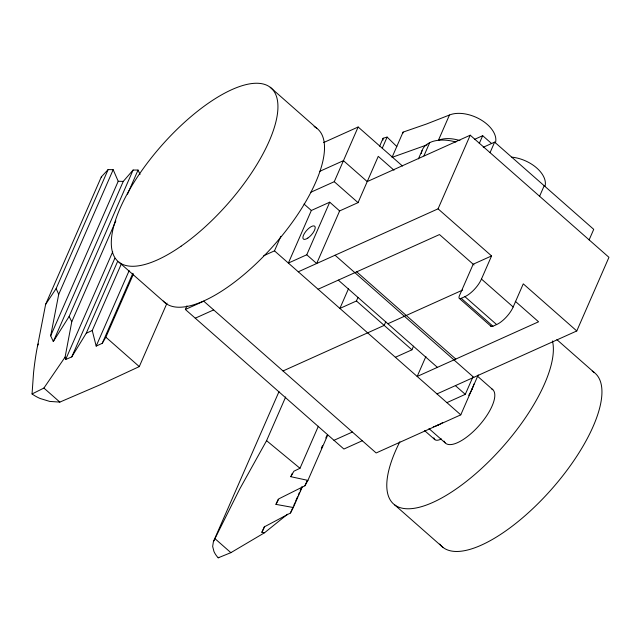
<?xml version="1.0" encoding="UTF-8"?>
<svg xmlns="http://www.w3.org/2000/svg" width="641" height="641" viewBox="0 0 641 641"><rect width="100%" height="100%" fill="white"/><g stroke="black" fill="none" stroke-linecap="round" stroke-linejoin="round"><path stroke-width="0.96" d="M167.021 303.097L139.281 366.596L99.828 384.912L59.845 402.099L49.718 401.418L40.167 398.51A27.194 16.177 23.6 0 1 32.05 393.959L33.516 373.222A211.121 113.938 -68.1 0 1 36.593 350.899L45.631 304.363L101.302 176.932L108.137 169.569L113.169 169.705L118.208 181.275L50.687 335.82L53.299 341.541L69.148 316.438L133.104 170.033L138.047 170.057L140.034 174.408M403.021 133.04L403.061 132.126L426.529 124.001L449.461 115.019A28.557 16.986 23.6 0 1 481.087 119.923A28.557 16.986 23.6 0 1 495.469 142.735M396.811 146.541L387.116 137.086L383.094 138.264L382.957 140.059M117.471 261.784L86.255 333.224L71.76 356.901L65.63 359.529L65.094 357.109L71.776 321.734L115.829 220.905M50.687 335.82L58.716 294.339L113.169 169.705M45.631 304.363L56.136 288.586L108.137 169.569M37.563 345.731L38.34 343.945M53.299 341.541L123.264 181.395L133.104 170.033M127.503 194.191L138.047 170.057M65.63 359.529L112.704 251.777M71.76 356.901L114.827 258.323M133.464 274.003L105.869 337.182L102.256 343.32L96.182 346.092L92.24 330.524L121.357 263.884M96.182 346.092L129.145 270.63M102.256 343.32L132.847 273.298M362.285 440.752L343.897 449.037L185.361 309.467L186.948 305.837M263.723 255.711L274.492 250.855L280.83 236.353M329.73 202.195L311.342 210.48L288.362 263.074L306.759 254.781L329.73 202.195L339.642 210.921L316.67 263.507L306.759 254.781M310.653 192.332L334.257 181.699L358.151 127.006L402.468 166.019M379.648 146.156L383.094 138.264M339.193 211.121L358.039 202.636L378.254 156.356L393.999 170.218M382.292 148.127L387.116 137.086M287.505 514.234L264.581 532.727L230.872 552.662L218.188 557.822A27.194 16.177 23.6 0 1 213.958 551.508L212.66 546.428L213.389 541.773L278.995 391.635M213.693 541.1L239.614 489.195L266.576 440.671L285.686 396.923M403.061 132.126L392.036 157.374L427.034 144.866M348.6 288.482L339.89 308.433L356.444 300.974L358.031 297.344M418.429 158.872L422.026 150.643M423.949 155.811L429.694 142.663M264.581 532.727L261.881 532.302L264.501 526.317M302.071 487.44L293.298 507.528L275.967 504.371L278.218 499.227M327.687 435.111L307.912 480.381L290.83 476.696L292.336 473.258M449.461 115.019L438.428 140.267A28.557 16.986 23.6 0 1 459.918 140.587M290.83 476.696L293.899 471.199L299.988 468.275L318.353 426.241M261.881 532.302L264.637 526.694L290.461 513L293.065 507.047M293.81 505.348L294.924 502.792M295.661 501.094L297.52 496.839M298.265 495.14L299.379 492.584M300.124 490.886L301.983 486.631M275.967 504.371L278.875 498.818L304.932 485.782L307.167 480.662M321.333 448.235L322.455 445.679M325.812 437.995L326.926 435.439M385.77 321.774L384.183 325.396L283.018 370.963M298.273 271.792L438.059 208.838L470.23 135.203L608.95 257.321L576.78 330.956L436.994 393.911M479.276 143.488L482.681 135.692L491.695 143.616M490.053 152.646L494.644 142.126L593.726 229.358L589.135 239.878M395.377 357.277L411.931 349.818L413.517 346.196M425.912 356.468L417.171 376.467L538.576 321.79L515.3 301.302M491.567 255.935L473.178 264.22L459.397 295.757A5.713 2.179 -48.6 0 0 461.24 298.313L464.917 296.655A17.131 6.53 -48.6 0 0 481.463 279.059L491.567 255.935L438.059 208.838M539.594 196.258L544.185 185.746M446.897 402.636L465.294 394.351L472.818 377.124M185.361 309.467L203.75 301.182L376.163 452.963L460.775 414.847L478.202 374.953M490.669 325.42A5.713 2.179 -48.6 0 0 492.945 326.221L496.623 324.562A17.131 6.53 -48.6 0 0 513.177 306.975L523.272 283.851L576.78 330.956M472.225 388.638L471.968 389.199M290.461 513L293.298 507.528M304.932 485.782L307.912 480.381M32.05 393.959L43.9 388.061L65.094 357.109M218.188 557.822L218.781 557.261M438.34 424.951L437.907 425.151M92.24 330.524L86.255 333.224M323.657 142.542L358.151 127.006M319.843 171.291L343.448 160.667L367.229 181.595L470.23 135.203M474.484 139.385L482.681 135.692M483.258 147.262L494.644 142.126M195.265 318.192L213.661 309.907M318.088 289.235L439.486 234.558L474.02 264.957M387.869 323.737L462.65 290.053M333.985 440.311L352.382 432.026M437.763 425.215L437.21 425.464M123.264 181.395L118.208 181.275M266.576 440.671L299.988 468.275M459.333 298.41L491.038 326.325M270.222 87.264L316.798 128.272M556.893 339.642L594.239 372.509M481.463 279.059L513.177 306.975M334.257 181.699L358.039 202.636M464.917 296.655L496.623 324.562M461.24 298.313L492.945 326.221M304.042 204.054L311.342 210.48M477.385 376.099L492.793 389.672M356.716 271.84L455.799 359.072M335.059 255.222L473.771 377.349M338.32 280.125L437.41 367.357M455.382 385.626L465.294 394.351M356.444 300.974L411.931 349.818M274.492 250.855L460.775 414.847M428.981 428.597L445.126 442.819M424.582 430.6L434.854 439.646M118.986 262.185L165.562 303.193M394.455 504.699L443.003 547.438M105.869 337.182L139.281 366.596M43.9 388.061L59.845 402.099M214.927 538.624L230.872 552.662M71.776 321.734L69.148 316.438M58.716 294.339L56.136 288.586M101.302 176.932L101.615 177.653M511.838 157.149A28.557 16.986 23.6 0 1 545.082 186.058M421.321 153.592A35.704 21.241 23.6 0 1 455.887 142.014M441.401 438.933A17.131 6.53 -48.6 0 1 433.837 437.779M473.955 383.983A35.704 13.605 -48.6 0 1 468.747 395.305M442.667 422.571A35.704 13.605 -48.6 0 1 433.268 426.786M491.591 388.823A35.704 13.605 -48.6 0 1 478.266 426.497A35.704 13.605 -48.6 0 1 444.029 441.096M314.122 126.565A115.644 44.069 -48.6 0 1 276.047 242.811A115.644 44.069 -48.6 0 1 163.271 301.038M552.454 340.948A115.644 44.069 -48.6 0 1 452.674 491.327A115.644 44.069 -48.6 0 1 399.864 441.745M592.26 371.187A115.644 44.069 -48.6 0 1 551.444 489.379A115.644 44.069 -48.6 0 1 439.71 544.041M307.816 238.083A8.565 3.261 -48.6 0 0 314.899 226.417A8.565 3.261 -48.6 0 0 304.435 233.404A8.565 3.261 -48.6 0 0 307.816 238.083M181.091 246.176A115.644 44.069 -48.6 0 0 272.513 89.419A115.644 44.069 -48.6 0 0 130.203 188.59A115.644 44.069 -48.6 0 0 181.091 246.176"/></g></svg>
